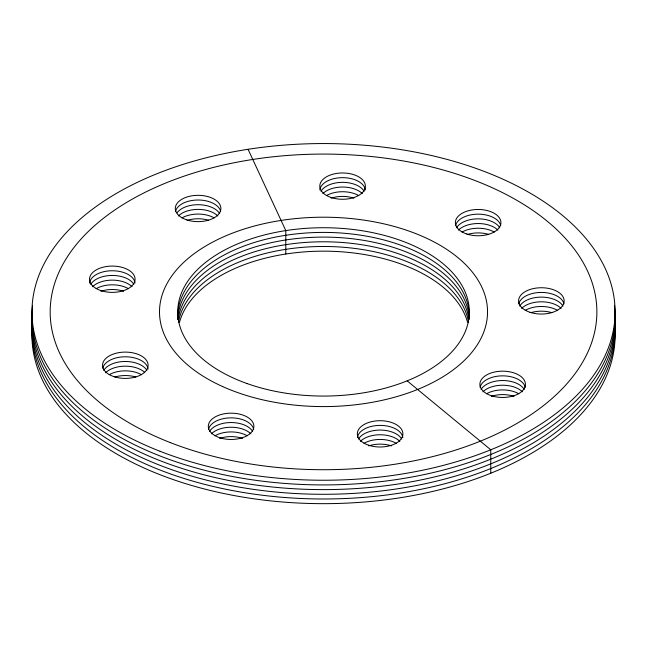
<?xml version="1.0" encoding="UTF-8"?>
<svg xmlns="http://www.w3.org/2000/svg" width="647" height="647" viewBox="0 0 647 647"><rect width="100%" height="100%" fill="white"/><g stroke="black" fill="none" stroke-linecap="round" stroke-linejoin="round"><path stroke-width="0.97" d="M407.149 380.84L490.766 449.794L490.766 473.224M248.06 149.295L285.796 230.599L285.796 254.028M100.908 291.263A22.782 13.15 0 0 1 123.682 291.263M368.733 445.888A22.782 13.15 0 0 1 391.516 445.888M219.713 438.367A22.782 13.15 0 0 1 242.496 438.367M114.81 377.023A22.782 13.15 0 0 1 135.854 377.023M187.573 220.247A22.782 13.15 0 0 1 208.617 220.247M89.561 283.046A22.782 13.15 0 0 1 112.295 270.753A22.782 13.15 0 0 1 135.029 283.046M357.395 437.679A22.782 13.15 0 0 1 380.121 425.386A22.782 13.15 0 0 1 402.855 437.679M208.52 429.293A22.782 13.15 0 0 1 231.108 417.857A22.782 13.15 0 0 1 253.689 429.293M102.752 368.224A22.782 13.15 0 0 1 126.084 356.796A22.782 13.15 0 0 1 148.066 369.081M175.507 211.448A22.782 13.15 0 0 1 198.095 200.012A22.782 13.15 0 0 1 220.676 211.448M90.726 284.365A22.782 13.15 0 0 1 112.295 275.444A22.782 13.15 0 0 1 133.864 284.365M358.551 438.998A22.782 13.15 0 0 1 380.121 430.069A22.782 13.15 0 0 1 401.698 438.998M209.531 431.468A22.782 13.15 0 0 1 231.108 422.54A22.782 13.15 0 0 1 252.678 431.468M103.763 370.399A22.782 13.15 0 0 1 125.332 361.479A22.782 13.15 0 0 1 146.901 370.399M177.052 212.814A22.782 13.15 0 0 1 198.839 204.703A22.782 13.15 0 0 1 219.665 213.623M92.57 286.702A22.782 13.15 0 0 1 132.02 286.702M360.395 441.335A22.782 13.15 0 0 1 399.854 441.335M211.383 433.805A22.782 13.15 0 0 1 250.834 433.805M105.607 372.737A22.782 13.15 0 0 1 144.443 372.154M178.37 215.961A22.782 13.15 0 0 1 217.821 215.961M96.185 288.667A22.782 13.15 0 0 1 128.405 288.667M364.018 443.292A22.782 13.15 0 0 1 396.231 443.292M214.998 435.771A22.782 13.15 0 0 1 247.211 435.771M109.222 374.702A22.782 13.15 0 0 1 141.442 374.702M181.985 217.918A22.782 13.15 0 0 1 214.206 217.918M467.635 234.392A22.782 13.15 0 0 1 488.679 234.392M491.267 396.352A22.782 13.15 0 0 1 514.05 396.352M530.847 312.663A22.782 13.15 0 0 1 551.899 312.663M331.191 198.168A22.782 13.15 0 0 1 353.974 198.168M455.569 225.593A22.782 13.15 0 0 1 478.157 214.157A22.782 13.15 0 0 1 500.738 225.593M480.074 387.286A22.782 13.15 0 0 1 502.654 375.85A22.782 13.15 0 0 1 525.243 387.286M518.789 303.864A22.782 13.15 0 0 1 541.377 292.428A22.782 13.15 0 0 1 563.958 303.864M319.853 189.951A22.782 13.15 0 0 1 342.587 177.658A22.782 13.15 0 0 1 365.312 189.951M456.58 227.768A22.782 13.15 0 0 1 478.157 218.84A22.782 13.15 0 0 1 499.727 227.768M481.085 389.462A22.782 13.15 0 0 1 502.654 380.533A22.782 13.15 0 0 1 524.232 389.462M519.8 306.039A22.782 13.15 0 0 1 541.377 297.11A22.782 13.15 0 0 1 562.947 306.039M321.009 191.269A22.782 13.15 0 0 1 342.587 182.341A22.782 13.15 0 0 1 364.156 191.269M458.432 230.106A22.782 13.15 0 0 1 497.883 230.106M482.929 391.799A22.782 13.15 0 0 1 522.388 391.799M521.644 308.376A22.782 13.15 0 0 1 561.103 308.376M322.853 193.607A22.782 13.15 0 0 1 362.312 193.607M462.047 232.071A22.782 13.15 0 0 1 494.259 232.071M486.552 393.756A22.782 13.15 0 0 1 518.765 393.756M525.267 310.342A22.782 13.15 0 0 1 557.479 310.342M326.476 195.572A22.782 13.15 0 0 1 358.689 195.572M614.448 324.05A291.571 168.341 0 0 1 323.977 503.665A291.571 168.341 0 0 1 32.544 324.568M179.51 322.238A145.785 84.167 0 0 1 323.46 251.157A145.785 84.167 0 0 1 467.514 322.166M614.448 305.303A291.571 168.341 0 0 1 323.977 484.918A291.571 168.341 0 0 1 32.544 305.821M177.755 317.79A145.785 84.167 0 0 1 322.91 232.41A145.785 84.167 0 0 1 469.31 317.079M614.448 309.994A291.571 168.341 0 0 1 323.977 489.609A291.571 168.341 0 0 1 32.544 310.511M177.763 319.594A145.785 84.167 0 0 1 322.861 237.101A145.785 84.167 0 0 1 469.253 318.825M614.448 314.677A291.571 168.341 0 0 1 323.977 494.292A291.571 168.341 0 0 1 32.544 315.194M178.168 319.472A145.785 84.167 0 0 1 323.629 241.784A145.785 84.167 0 0 1 468.897 319.594M614.448 319.367A291.571 168.341 0 0 1 323.977 498.983A291.571 168.341 0 0 1 32.544 319.885M178.467 322.246A145.785 84.167 0 0 1 323.597 246.475A145.785 84.167 0 0 1 468.598 322.327M100.908 290.608A22.782 13.15 0 0 0 135.077 279.221A22.782 13.15 0 0 0 100.908 267.834A22.782 13.15 0 0 0 100.908 290.608M368.733 445.241A22.782 13.15 0 0 0 402.903 433.846A22.782 13.15 0 0 0 368.733 422.459A22.782 13.15 0 0 0 368.733 445.241M219.713 437.712A22.782 13.15 0 0 0 253.883 426.324A22.782 13.15 0 0 0 219.713 414.929A22.782 13.15 0 0 0 219.713 437.712M113.945 376.643A22.782 13.15 0 0 0 148.114 365.256A22.782 13.15 0 0 0 113.945 353.86A22.782 13.15 0 0 0 113.945 376.643M186.708 219.867A22.782 13.15 0 0 0 220.878 208.471A22.782 13.15 0 0 0 186.708 197.084A22.782 13.15 0 0 0 186.708 219.867M222.681 386.574A164.014 94.688 0 0 0 485.962 324.98A164.014 94.688 0 0 0 261.93 224.137A164.014 94.688 0 0 0 222.681 386.574M170.307 442.597A273.349 157.819 0 0 0 596.178 323.152A273.349 157.819 0 0 0 204.088 169.943A273.349 157.819 0 0 0 170.307 442.597M466.77 234.012A22.782 13.15 0 0 0 500.932 222.625A22.782 13.15 0 0 0 466.77 211.229A22.782 13.15 0 0 0 466.77 234.012M486.552 393.611A22.782 13.15 0 0 0 524.66 387.715A22.782 13.15 0 0 0 496.759 371.613A22.782 13.15 0 0 0 486.552 393.611M529.982 312.283A22.782 13.15 0 0 0 564.152 300.895A22.782 13.15 0 0 0 529.982 289.5A22.782 13.15 0 0 0 529.982 312.283M331.191 197.513A22.782 13.15 0 0 0 365.361 186.126A22.782 13.15 0 0 0 331.191 174.73A22.782 13.15 0 0 0 331.191 197.513M246.992 383.534A145.785 84.167 0 0 0 469.253 314.345A145.785 84.167 0 0 0 254.336 237.813A145.785 84.167 0 0 0 246.992 383.534M160.092 451.307A291.571 168.341 0 0 0 614.359 323.904A291.571 168.341 0 0 0 196.122 160.48A291.571 168.341 0 0 0 160.092 451.307"/></g></svg>
